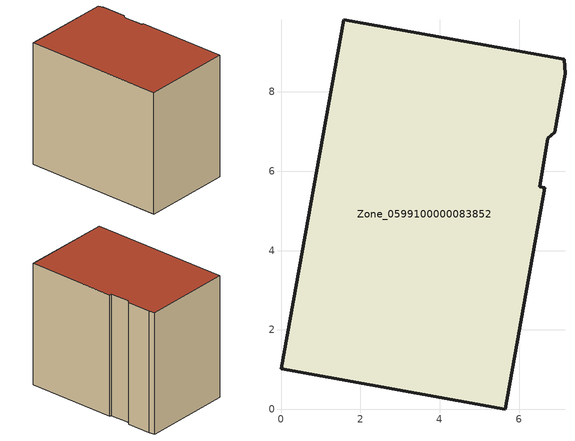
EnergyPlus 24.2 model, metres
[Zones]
Zone_0599100000083852
 floor ground (C_G): 7.14,8.82 7.16,8.46 6.9,6.99 6.72,6.83 6.52,5.61 6.65,5.59 5.65,0 0,1.01 1.58,9.81 z0
 wall outside (C_F): 1.58,9.81 0,1.01 5.65,0 6.65,5.59 6.52,5.61 6.72,6.83 6.9,6.99 7.16,8.46 7.14,8.82 1.58,9.81 z0:7.82
 roof outside (C_R): 7.16,8.46 7.14,8.82 1.58,9.81 0,1.01 5.65,0 6.65,5.59 6.52,5.61 6.72,6.83 6.9,6.99 z7.82
[BUILDING]
Pand.0599100000083852: North Axis=0; Terrain=City; Loads Convergence Tolerance Value=0.04; Temperature Convergence Tolerance Value=0.4; Solar Distribution=FullExterior; Maximum Number of Warmup Days=25; Minimum Number of Warmup Days=1
[Site:Location]
Rotterdam.The.Hague.AP_ZH_NLD Design_Conditions: Latitude=51.96; Longitude=4.45; Time Zone=1; Elevation=-4.5
[SITE:GROUNDTEMPERATURE:BUILDINGSURFACE]
18, 18, 18, 18, 18, 18, 18, 18, 18, 18, 18, 18
[MATERIAL] Thermal Absorptance=0.9; Solar Absorptance=0.7; Visible Absorptance=0.7
Name | Roughness | Thickness | Conductivity | Density | Specific Heat
G.TC.1975-1991 | MediumSmooth | 0.15 | 0.288461 | 540 | 1210
F.TC.1975-1991 | Rough | 0.3 | 0.230769 | 1920 | 840
R.TC.1975-1991 | MediumRough | 0.2 | 0.153846 | 1500 | 1000
[CONSTRUCTION]
C_G: G.TC.1975-1991
C_F: F.TC.1975-1991
C_R: R.TC.1975-1991
[ZONE]
Zone_0599100000083852: Type=1; Multiplier=1; Ceiling Height=Autocalculate; Volume=Autocalculate; Floor Area=autocalculate; Part of Total Floor Area=Yes
[ZONEINFILTRATION:DESIGNFLOWRATE]
Infil_Zone_0599100000083852: Zone or ZoneList or Space or SpaceList=Zone_0599100000083852; Schedule=AlwaysOn; Design Flow Rate Calculation Method=Flow/Area; Flow Rate per Floor Area=0.003; Constant Term Coefficient=1; Temperature Term Coefficient=0; Velocity Term Coefficient=0; Velocity Squared Term Coefficient=0
[HVACTEMPLATE:ZONE:IDEALLOADSAIRSYSTEM]
Zone_0599100000083852: Maximum Heating Supply Air Temperature=50; Minimum Cooling Supply Air Temperature=13; Maximum Heating Supply Air Humidity Ratio=0.0156; Minimum Cooling Supply Air Humidity Ratio=0.0077; Heating Limit=NoLimit; Cooling Limit=NoLimit; Dehumidification Control Type=ConstantSensibleHeatRatio; Cooling Sensible Heat Ratio=0.7; Dehumidification Setpoint=60; Humidification Control Type=None; Humidification Setpoint=30; Outdoor Air Method=None; Outdoor Air Flow Rate per Person=0.00944; Outdoor Air Flow Rate per Zone Floor Area=0; Outdoor Air Flow Rate per Zone=0; Demand Controlled Ventilation Type=None; Outdoor Air Economizer Type=NoEconomizer; Heat Recovery Type=None; Sensible Heat Recovery Effectiveness=0.7; Latent Heat Recovery Effectiveness=0.65
[ZONECONTROL:THERMOSTAT]
ThermostatControl_Zone_0599100000083852: Zone or ZoneList=Zone_0599100000083852; Control Type Schedule=DualSetpointControlType; Control 1=Thermostat_Zone_0599100000083852; Temperature Difference Between Cutout And Setpoint=0
[THERMOSTATSETPOINT:DUALSETPOINT]
Thermostat_Zone_0599100000083852: Heating Setpoint Temperature Schedule=HeatingSetpoint_Zone_0599100000083852; Cooling Setpoint Temperature Schedule=CoolingSetpoint_Zone_0599100000083852
[SCHEDULE:COMPACT]
HeatingSetpoint_Zone_0599100000083852: Through: 12/31, For: AllDays, Until: 24:00, 21
CoolingSetpoint_Zone_0599100000083852: Through: 12/31, For: AllDays, Until: 24:00, 24
DualSetpointControlType: Through: 12/31, For: AllDays, Until: 24:00, 4
AlwaysOn: Through: 12/31, For: AllDays, Until: 24:00, 1
